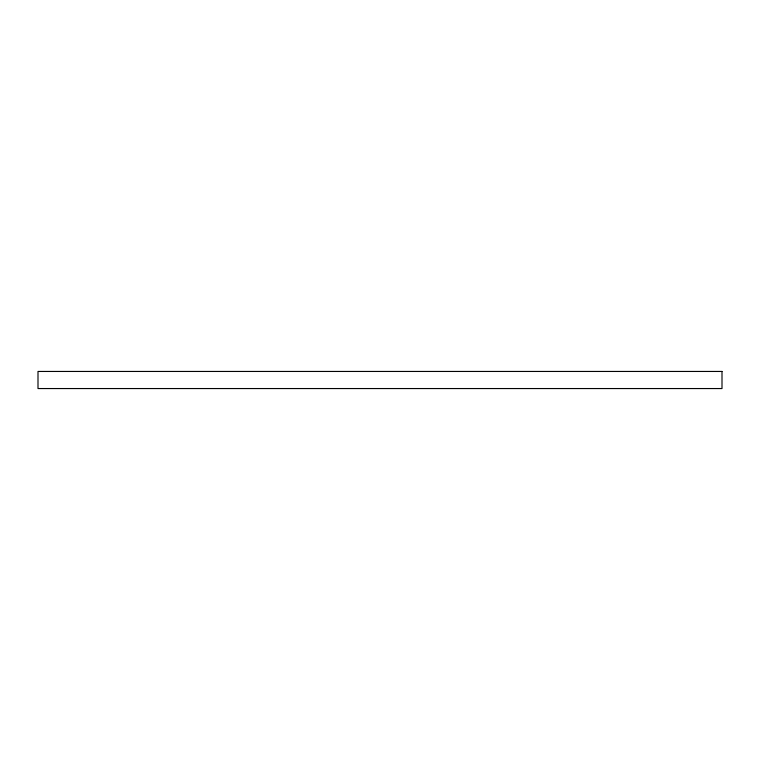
<?xml version="1.0" encoding="UTF-8"?>
<svg xmlns="http://www.w3.org/2000/svg" width="760" height="760" viewBox="0 0 760 760"><rect width="100%" height="100%" fill="white"/><g stroke="black" fill="none" stroke-linecap="round" stroke-linejoin="round"><path stroke-width="1.14" d="M722 371.45L38 371.45L38 388.55L722 388.55L722 371.45"/></g></svg>
